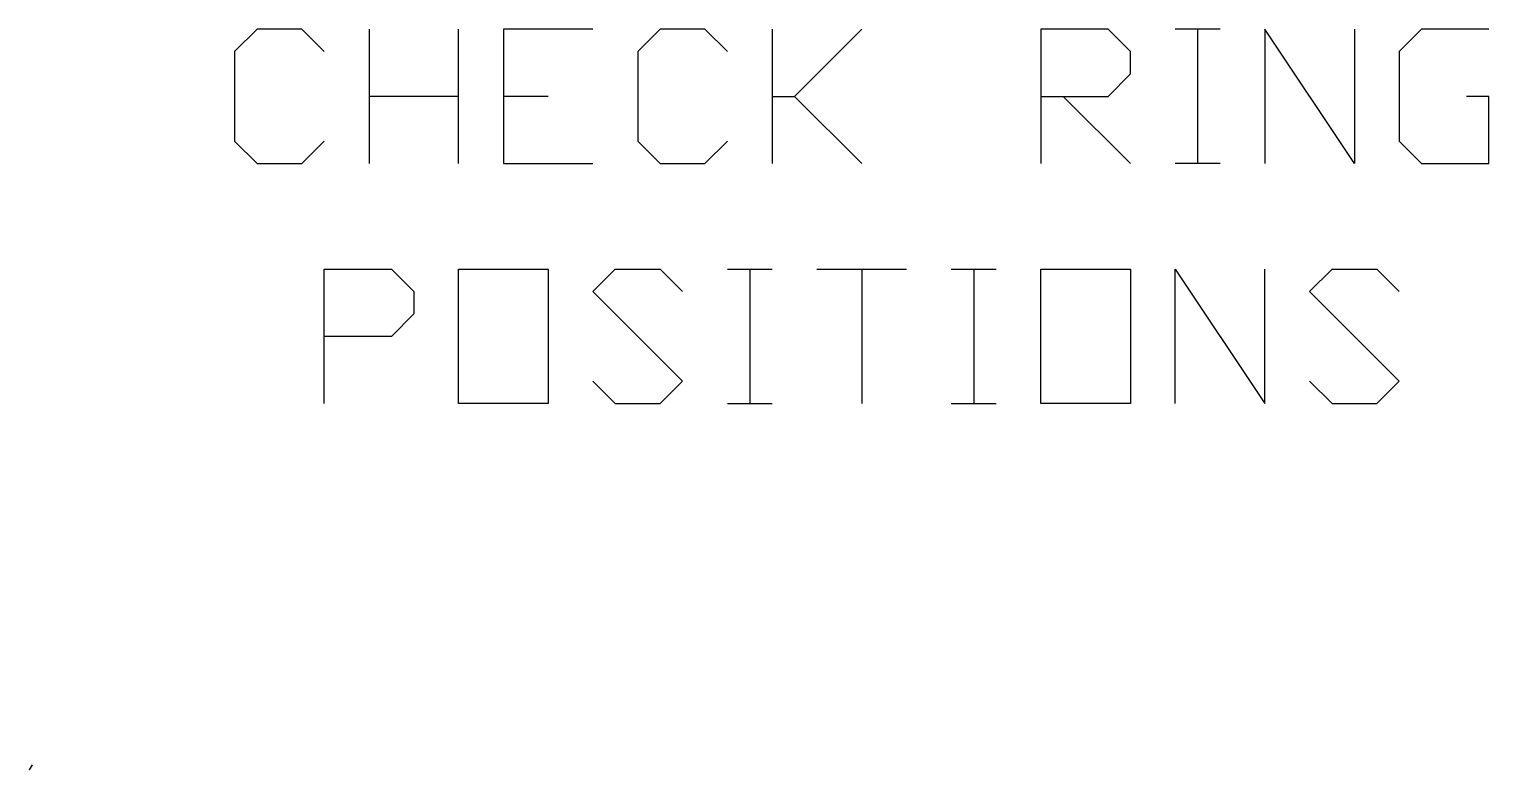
# Model space of a CAD drawing. Extents: x 0 to 7869, y -7620 to 8.
# Drawn here: x 6490 to 7869, y -4781 to -4081 of the extents above; entities that cross this region are included whole.
import ezdxf

# ---------------------------------------------------------------- set-up
doc = ezdxf.new("R2010")
doc.units = 0
doc.layers.add('Default_Layer', color=1, linetype='CONTINUOUS')

msp = doc.modelspace()

# ---------------------------------------------------------------- linework, layer by layer
at = {"layer": 'Default_Layer'}
for points in [[(6768.7, -4102.6), (6747.5, -4081.5), (6705.2, -4081.5), (6684, -4102.6), (6684, -4187.3), (6705.2, -4208.5), (6747.5, -4208.5), (6768.7, -4187.3)], [(6811, -4081.5), (6811, -4208.5)], [(6895.7, -4208.5), (6895.7, -4081.5)], [(7022.7, -4081.5), (6938, -4081.5), (6938, -4208.5), (7022.7, -4208.5)], [(7149.7, -4102.6), (7128.5, -4081.5), (7086.2, -4081.5), (7065, -4102.6), (7065, -4187.3), (7086.2, -4208.5), (7128.5, -4208.5), (7149.7, -4187.3)], [(7192, -4081.5), (7192, -4208.5)], [(7192, -4145), (7213.2, -4145), (7276.7, -4081.5)], [(7446, -4145), (7509.5, -4145), (7530.7, -4123.8), (7530.7, -4102.6), (7509.5, -4081.5), (7446, -4081.5), (7446, -4208.5)], [(7615.3, -4081.5), (7573, -4081.5)], [(7594.2, -4208.5), (7594.2, -4081.5)], [(7742.3, -4081.5), (7742.3, -4208.5), (7657.7, -4081.5), (7657.7, -4208.5)], [(7869.3, -4081.5), (7805.8, -4081.5), (7784.7, -4102.6), (7784.7, -4187.3), (7805.8, -4208.5), (7869.3, -4208.5), (7869.3, -4145), (7848.2, -4145)], [(6895.7, -4145), (6811, -4145)], [(6980.3, -4145), (6938, -4145)], [(7276.7, -4208.5), (7213.2, -4145)], [(7530.7, -4208.5), (7467.2, -4145)], [(7615.3, -4208.5), (7573, -4208.5)], [(6768.7, -4435.3), (6768.7, -4308.3), (6832.2, -4308.3), (6853.3, -4329.4), (6853.3, -4350.6), (6832.2, -4371.8), (6768.7, -4371.8)], [(7022.7, -4414.1), (7043.8, -4435.3), (7086.2, -4435.3), (7107.3, -4414.1), (7022.7, -4329.4), (7043.8, -4308.3), (7086.2, -4308.3), (7107.3, -4329.4)], [(7149.7, -4308.3), (7192, -4308.3)], [(7170.8, -4308.3), (7170.8, -4435.3)], [(7234.3, -4308.3), (7319, -4308.3)], [(7276.7, -4308.3), (7276.7, -4435.3)], [(7361.3, -4308.3), (7403.7, -4308.3)], [(7382.5, -4308.3), (7382.5, -4435.3)], [(7573, -4435.3), (7573, -4308.3), (7657.7, -4435.3), (7657.7, -4308.3)], [(7700, -4414.1), (7721.2, -4435.3), (7763.5, -4435.3), (7784.7, -4414.1), (7700, -4329.4), (7721.2, -4308.3), (7763.5, -4308.3), (7784.7, -4329.4)], [(7149.7, -4435.3), (7192, -4435.3)], [(7361.3, -4435.3), (7403.7, -4435.3)], [(6492.8, -4776.8), (6489.8, -4781.5)]]:
    msp.add_lwpolyline(points, dxfattribs=at)
for points in [[(6895.7, -4435.3), (6895.7, -4308.3), (6980.3, -4308.3), (6980.3, -4435.3), (6895.7, -4435.3)], [(7446, -4435.3), (7446, -4308.3), (7530.7, -4308.3), (7530.7, -4435.3), (7446, -4435.3)]]:
    msp.add_lwpolyline(points, close=True, dxfattribs=at)

doc.saveas('drawing.dxf')
